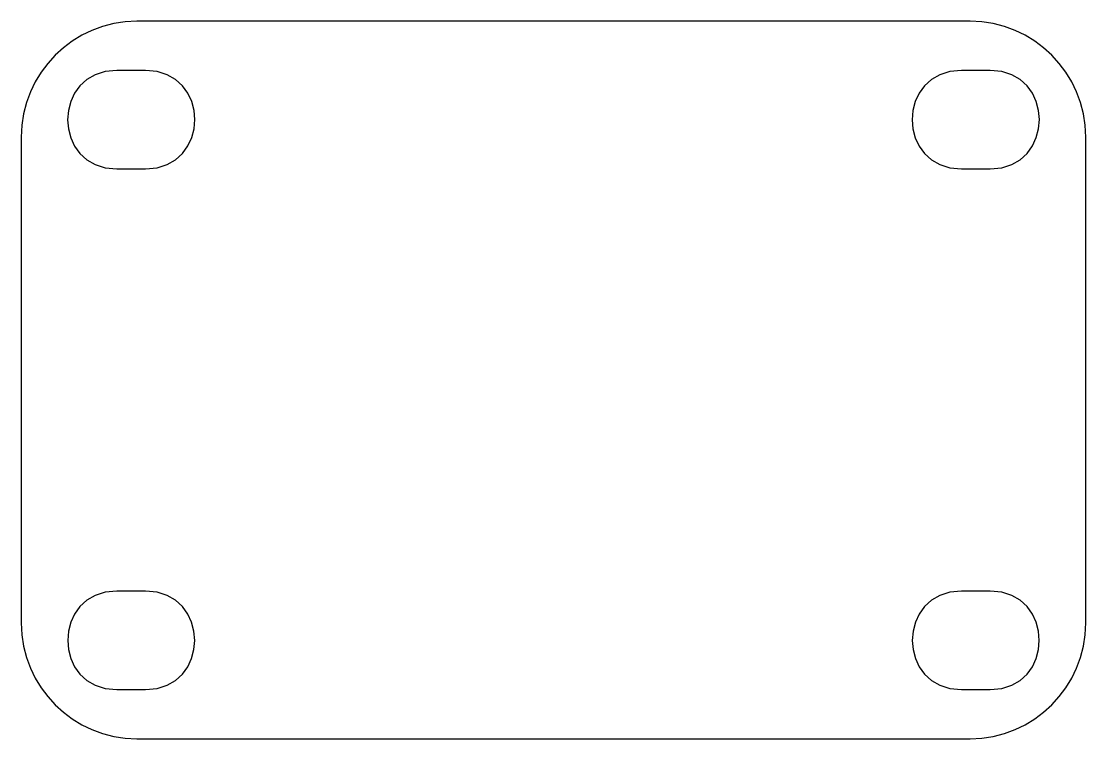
# Model space of a CAD drawing. Header units: inches. Extents: x 0 to 3.63, y 0.01 to 2.45.
import ezdxf

# ---------------------------------------------------------------- set-up
doc = ezdxf.new("R2010")
doc.units = ezdxf.units.IN
doc.layers.get('0').update_dxf_attribs({"linetype": 'CONTINUOUS'})

msp = doc.modelspace()

# ---------------------------------------------------------------- linework, layer by layer
at = {"color": 7}
for points in [[(3.233345, 2.445993), (0.398699, 2.445993)], [(0.428229, 2.278634), (0.329803, 2.278634)], [(3.302242, 2.278634), (3.203816, 2.278634)], [(0.005, 2.052268), (0.005, 0.398725)], [(3.627045, 0.398725), (3.627045, 2.052268)], [(0.329803, 1.944019), (0.428229, 1.944019)], [(3.203816, 1.944019), (3.302242, 1.944019)], [(0.428229, 0.506974), (0.329803, 0.506974)], [(3.302242, 0.506974), (3.203816, 0.506974)], [(0.329803, 0.17236), (0.428229, 0.17236)], [(3.203816, 0.17236), (3.302242, 0.17236)], [(0.398699, 0.005), (3.233345, 0.005)]]:
    msp.add_lwpolyline(points, dxfattribs=at)
for points in [[(0.428229, 2.278634)], [(3.203816, 0.17236)]]:
    msp.add_lwpolyline(points, close=True, dxfattribs=at)
for points in [[(0.398699, 2.445993), (0.181264, 2.445971), (0.004999, 2.269705), (0.005, 2.052268)], [(3.627045, 2.052268), (3.627046, 2.269705), (3.45078, 2.445971), (3.233345, 2.445993)], [(0.329803, 2.278634), (0.106921, 2.278437), (0.106921, 1.943786), (0.329803, 1.944019)], [(0.428229, 1.944019), (0.651107, 1.944216), (0.651107, 2.278864), (0.428229, 2.278634)], [(3.203816, 2.278634), (2.980937, 2.278437), (2.980937, 1.943786), (3.203816, 1.944019)], [(3.302242, 1.944019), (3.525123, 1.944216), (3.525123, 2.278864), (3.302242, 2.278634)], [(0.329803, 0.506974), (0.107296, 0.506403), (0.107296, 0.172939), (0.329803, 0.17236)], [(0.428229, 0.17236), (0.650733, 0.172939), (0.650733, 0.506404), (0.428229, 0.506974)], [(3.203816, 0.506974), (2.981311, 0.506403), (2.981311, 0.172939), (3.203816, 0.17236)], [(3.302242, 0.17236), (3.524749, 0.172939), (3.524749, 0.506404), (3.302242, 0.506974)], [(0.005, 0.398725), (0.004999, 0.181291), (0.181265, 0.005026), (0.398699, 0.005)], [(3.233345, 0.005), (3.45078, 0.005026), (3.627045, 0.181291), (3.627045, 0.398725)]]:
    msp.add_open_spline(points, degree=3, dxfattribs=at)

doc.saveas('drawing.dxf')
